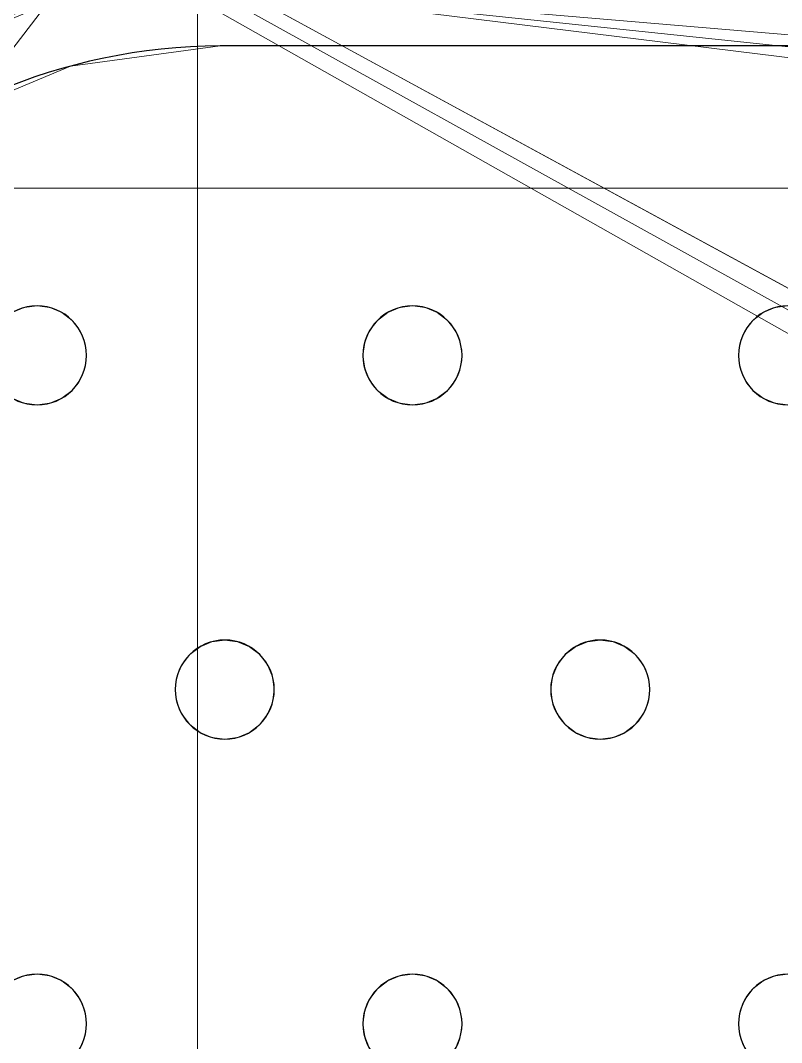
# Model space of a CAD drawing. Header units: millimetres. Extents: x -1 to 1201, y -701 to 1.
# Drawn here: x 108.2 to 169.7, y -153.5 to -70.9 of the extents above; entities that cross this region are included whole.
import ezdxf

# ---------------------------------------------------------------- set-up
doc = ezdxf.new("R2010")
doc.units = ezdxf.units.MM
doc.layers.add('IQ_200_3D', color=1, linetype='Continuous')
doc.layers.add('IQ_204_2D', color=7, linetype='Continuous')

msp = doc.modelspace()

# ---------------------------------------------------------------- linework, layer by layer
at = {"layer": 'IQ_200_3D', "lineweight": 18}
for points in [[(1144.5, -64.5, 750), (55.5, -64.5, 750), (55.5, -84.5, 750), (1144.5, -84.5, 750)], [(1144.5, -84.5, 650), (55.5, -84.5, 650), (55.5, -64.5, 650), (1144.5, -64.5, 650)], [(554.549, -73, 890), (554.549, -73, 888), (124.349, -73, 888), (124.349, -73, 890)], [(1144.5, -84.5, 750), (55.5, -84.5, 750), (55.5, -84.5, 650), (1144.5, -84.5, 650)]]:
    msp.add_3dface(points, dxfattribs=at)
for points, invisible_edges in [([(112.256, -74.636, 890), (111.549, -94.536, 890), (112.378, -95.172, 890), (124.349, -73, 890)], 5), ([(124.349, -73, 888), (113.013, -96, 888), (112.378, -95.172, 888), (112.256, -74.636, 888)], 5), ([(124.349, -73, 888), (112.256, -74.636, 888), (112.256, -74.636, 890), (124.349, -73, 890)], 2), ([(124.349, -73, 890), (112.378, -95.172, 890), (113.013, -96, 890)], 13), ([(136.418, -96, 890), (137.054, -95.172, 890), (124.349, -73, 890), (113.013, -96, 890)], 14), ([(124.349, -73, 888), (137.054, -95.172, 888), (136.418, -96, 888), (113.013, -96, 888)], 13), ([(124.349, -73, 890), (138.847, -94.136, 890), (139.882, -94, 890)], 13), ([(138.847, -94.136, 890), (124.349, -73, 890), (137.882, -94.536, 890)], 3), ([(137.054, -95.172, 890), (137.882, -94.536, 890), (124.349, -73, 890)], 14), ([(139.882, -94, 890), (140.918, -94.136, 890), (124.349, -73, 890)], 14), ([(141.882, -94.536, 890), (168.216, -94.536, 890), (124.349, -73, 890), (140.918, -94.136, 890)], 7), ([(169.18, -94.136, 890), (124.349, -73, 890), (168.216, -94.536, 890)], 3), ([(199.514, -94.136, 890), (124.349, -73, 890), (171.251, -94.136, 890), (172.216, -94.536, 890)], 11), ([(169.18, -94.136, 890), (170.216, -94, 890), (124.349, -73, 890)], 14), ([(230.882, -94, 890), (124.349, -73, 890), (200.549, -94, 890), (201.584, -94.136, 890)], 11), ([(200.549, -94, 890), (124.349, -73, 890), (199.514, -94.136, 890)], 3), ([(171.251, -94.136, 890), (124.349, -73, 890), (170.216, -94, 890)], 3), ([(124.349, -73, 890), (230.882, -94, 890), (261.216, -94, 890), (291.549, -94, 890)], 15), ([(124.349, -73, 890), (291.549, -94, 890), (321.882, -94, 890), (352.216, -94, 890)], 15), ([(554.549, -73, 890), (124.349, -73, 890), (352.216, -94, 890), (382.549, -94, 890)], 14), ([(137.882, -94.536, 888), (137.054, -95.172, 888), (124.349, -73, 888)], 14), ([(138.847, -94.136, 888), (124.349, -73, 888), (139.882, -94, 888)], 3), ([(124.349, -73, 888), (138.847, -94.136, 888), (137.882, -94.536, 888)], 13), ([(140.918, -94.136, 888), (139.882, -94, 888), (124.349, -73, 888)], 14), ([(141.882, -94.536, 888), (140.918, -94.136, 888), (124.349, -73, 888), (168.216, -94.536, 888)], 14), ([(171.251, -94.136, 888), (170.216, -94, 888), (124.349, -73, 888), (199.514, -94.136, 888)], 14), ([(169.18, -94.136, 888), (124.349, -73, 888), (170.216, -94, 888)], 3), ([(124.349, -73, 888), (169.18, -94.136, 888), (168.216, -94.536, 888)], 13), ([(230.882, -94, 888), (201.584, -94.136, 888), (200.549, -94, 888), (124.349, -73, 888)], 13), ([(200.549, -94, 888), (199.514, -94.136, 888), (124.349, -73, 888)], 14), ([(261.216, -94, 888), (231.918, -94.136, 888), (230.882, -94, 888), (124.349, -73, 888)], 13), ([(352.216, -94, 888), (322.918, -94.136, 888), (321.882, -94, 888), (124.349, -73, 888)], 13), ([(124.349, -73, 888), (321.882, -94, 888), (291.549, -94, 888), (261.216, -94, 888)], 15), ([(124.349, -73, 888), (554.549, -73, 888), (352.216, -94, 888)], 14), ([(109.549, -94, 890), (110.584, -94.136, 890), (112.256, -74.636, 890), (100.991, -79.33, 890)], 10), ([(112.256, -74.636, 888), (110.584, -94.136, 888), (109.549, -94, 888), (100.991, -79.33, 888)], 5), ([(112.256, -74.636, 888), (100.991, -79.33, 888), (100.991, -79.33, 890), (112.256, -74.636, 890)], 10), ([(112.256, -74.636, 890), (110.584, -94.136, 890), (111.549, -94.536, 890)], 13), ([(111.549, -94.536, 888), (110.584, -94.136, 888), (112.256, -74.636, 888)], 14), ([(111.549, -94.536, 888), (112.256, -74.636, 888), (112.378, -95.172, 888)], 3), ([(100.991, -79.33, 890), (107.549, -94.536, 890), (108.514, -94.136, 890)], 13), ([(100.991, -79.33, 890), (108.514, -94.136, 890), (109.549, -94, 890)], 13), ([(108.514, -94.136, 888), (107.549, -94.536, 888), (100.991, -79.33, 888)], 14), ([(108.514, -94.136, 888), (100.991, -79.33, 888), (109.549, -94, 888)], 3), ([(108.514, -94.136, 890), (107.549, -94.536, 890), (107.549, -94.536, 888), (108.514, -94.136, 888)], 10), ([(108.514, -94.136, 888), (109.549, -94, 888), (109.549, -94, 890), (108.514, -94.136, 890)], 10), ([(109.549, -94, 888), (110.584, -94.136, 888), (110.584, -94.136, 890), (109.549, -94, 890)], 10), ([(111.549, -94.536, 890), (110.584, -94.136, 890), (110.584, -94.136, 888), (111.549, -94.536, 888)], 10), ([(138.847, -94.136, 890), (137.882, -94.536, 890), (137.882, -94.536, 888), (138.847, -94.136, 888)], 10), ([(138.847, -94.136, 888), (139.882, -94, 888), (139.882, -94, 890), (138.847, -94.136, 890)], 10), ([(139.882, -94, 888), (140.918, -94.136, 888), (140.918, -94.136, 890), (139.882, -94, 890)], 10), ([(141.882, -94.536, 890), (140.918, -94.136, 890), (140.918, -94.136, 888), (141.882, -94.536, 888)], 10), ([(169.18, -94.136, 890), (168.216, -94.536, 890), (168.216, -94.536, 888), (169.18, -94.136, 888)], 10), ([(169.18, -94.136, 888), (170.216, -94, 888), (170.216, -94, 890), (169.18, -94.136, 890)], 10), ([(112.378, -95.172, 890), (111.549, -94.536, 890), (111.549, -94.536, 888), (112.378, -95.172, 888)], 10), ([(137.882, -94.536, 890), (137.054, -95.172, 890), (137.054, -95.172, 888), (137.882, -94.536, 888)], 10), ([(168.216, -94.536, 890), (141.882, -94.536, 890), (142.711, -95.172, 890), (167.387, -95.172, 890)], 5), ([(168.216, -94.536, 888), (142.711, -95.172, 888), (141.882, -94.536, 888)], 13), ([(142.711, -95.172, 890), (141.882, -94.536, 890), (141.882, -94.536, 888), (142.711, -95.172, 888)], 10), ([(167.387, -95.172, 888), (143.347, -96, 888), (142.711, -95.172, 888), (168.216, -94.536, 888)], 5), ([(168.216, -94.536, 890), (167.387, -95.172, 890), (167.387, -95.172, 888), (168.216, -94.536, 888)], 10), ([(113.013, -96, 890), (112.378, -95.172, 890), (112.378, -95.172, 888), (113.013, -96, 888)], 10), ([(137.054, -95.172, 890), (136.418, -96, 890), (136.418, -96, 888), (137.054, -95.172, 888)], 10), ([(167.387, -95.172, 890), (142.711, -95.172, 890), (143.347, -96, 890), (166.752, -96, 890)], 5), ([(143.347, -96, 890), (142.711, -95.172, 890), (142.711, -95.172, 888), (143.347, -96, 888)], 10), ([(143.347, -96, 888), (167.387, -95.172, 888), (166.752, -96, 888)], 13), ([(167.387, -95.172, 890), (166.752, -96, 890), (166.752, -96, 888), (167.387, -95.172, 888)], 10), ([(136.418, -96, 890), (113.013, -96, 890), (113.413, -96.965, 890), (136.019, -96.965, 890)], 5), ([(136.418, -96, 888), (136.019, -96.965, 888), (113.413, -96.965, 888), (113.013, -96, 888)], 10), ([(113.413, -96.965, 890), (113.013, -96, 890), (113.013, -96, 888), (113.413, -96.965, 888)], 10), ([(136.418, -96, 890), (136.019, -96.965, 890), (136.019, -96.965, 888), (136.418, -96, 888)], 10), ([(166.752, -96, 890), (143.347, -96, 890), (143.746, -96.965, 890), (166.352, -96.965, 890)], 5), ([(143.746, -96.965, 888), (143.347, -96, 888), (166.752, -96, 888), (166.352, -96.965, 888)], 10), ([(143.746, -96.965, 890), (143.347, -96, 890), (143.347, -96, 888), (143.746, -96.965, 888)], 10), ([(166.752, -96, 890), (166.352, -96.965, 890), (166.352, -96.965, 888), (166.752, -96, 888)], 10), ([(113.413, -96.965, 890), (113.549, -98, 890), (136.019, -96.965, 890)], 14), ([(113.549, -98, 890), (113.413, -99.035, 890), (135.882, -98, 890), (136.019, -96.965, 890)], 10), ([(136.019, -96.965, 888), (135.882, -98, 888), (113.549, -98, 888), (113.413, -96.965, 888)], 10), ([(113.549, -98, 890), (113.413, -96.965, 890), (113.413, -96.965, 888), (113.549, -98, 888)], 2), ([(136.019, -96.965, 890), (135.882, -98, 890), (135.882, -98, 888), (136.019, -96.965, 888)], 8), ([(166.216, -98, 890), (166.352, -96.965, 890), (143.882, -98, 890), (143.746, -99.035, 890)], 10), ([(143.746, -96.965, 890), (143.882, -98, 890), (166.352, -96.965, 890)], 14), ([(166.352, -96.965, 888), (166.216, -98, 888), (143.882, -98, 888), (143.746, -96.965, 888)], 10), ([(143.882, -98, 890), (143.746, -96.965, 890), (143.746, -96.965, 888), (143.882, -98, 888)], 2), ([(166.352, -96.965, 890), (166.216, -98, 890), (166.216, -98, 888), (166.352, -96.965, 888)], 8), ([(113.413, -99.035, 890), (136.019, -99.035, 890), (135.882, -98, 890)], 13), ([(135.882, -98, 888), (136.019, -99.035, 888), (113.413, -99.035, 888), (113.549, -98, 888)], 10), ([(113.413, -99.035, 890), (113.549, -98, 890), (113.549, -98, 888), (113.413, -99.035, 888)], 8), ([(135.882, -98, 890), (136.019, -99.035, 890), (136.019, -99.035, 888), (135.882, -98, 888)], 2), ([(143.746, -99.035, 890), (143.347, -100, 890), (166.352, -99.035, 890), (166.216, -98, 890)], 10), ([(166.352, -99.035, 888), (143.347, -100, 888), (143.746, -99.035, 888), (166.216, -98, 888)], 5), ([(166.216, -98, 888), (143.746, -99.035, 888), (143.882, -98, 888)], 13), ([(143.746, -99.035, 890), (143.882, -98, 890), (143.882, -98, 888), (143.746, -99.035, 888)], 8), ([(166.216, -98, 890), (166.352, -99.035, 890), (166.352, -99.035, 888), (166.216, -98, 888)], 2), ([(136.019, -99.035, 890), (113.413, -99.035, 890), (113.013, -100, 890), (136.418, -100, 890)], 5), ([(113.013, -100, 888), (113.413, -99.035, 888), (136.019, -99.035, 888), (136.418, -100, 888)], 10), ([(113.013, -100, 890), (113.413, -99.035, 890), (113.413, -99.035, 888), (113.013, -100, 888)], 10), ([(136.019, -99.035, 890), (136.418, -100, 890), (136.418, -100, 888), (136.019, -99.035, 888)], 10), ([(166.752, -100, 890), (166.352, -99.035, 890), (143.347, -100, 890)], 14), ([(143.347, -100, 888), (166.352, -99.035, 888), (166.752, -100, 888), (155.049, -121, 888)], 13), ([(143.347, -100, 890), (143.746, -99.035, 890), (143.746, -99.035, 888), (143.347, -100, 888)], 10), ([(166.352, -99.035, 890), (166.752, -100, 890), (166.752, -100, 888), (166.352, -99.035, 888)], 10), ([(124.716, -121, 890), (113.013, -100, 890), (112.378, -100.828, 890), (123.68, -121.136, 890)], 5), ([(124.716, -121, 888), (112.378, -100.828, 888), (113.013, -100, 888), (136.418, -100, 888)], 13), ([(112.378, -100.828, 890), (113.013, -100, 890), (113.013, -100, 888), (112.378, -100.828, 888)], 10), ([(113.013, -100, 890), (124.716, -121, 890), (136.418, -100, 890)], 15), ([(137.054, -100.828, 890), (136.418, -100, 890), (124.716, -121, 890), (125.751, -121.136, 890)], 10), ([(137.054, -100.828, 888), (124.716, -121, 888), (136.418, -100, 888)], 3), ([(136.418, -100, 890), (137.054, -100.828, 890), (137.054, -100.828, 888), (136.418, -100, 888)], 10), ([(155.049, -121, 890), (143.347, -100, 890), (142.711, -100.828, 890)], 13), ([(142.711, -100.828, 888), (143.347, -100, 888), (155.049, -121, 888), (154.014, -121.136, 888)], 10), ([(142.711, -100.828, 890), (143.347, -100, 890), (143.347, -100, 888), (142.711, -100.828, 888)], 10), ([(155.049, -121, 890), (167.387, -100.828, 890), (166.752, -100, 890), (143.347, -100, 890)], 13), ([(167.387, -100.828, 888), (156.084, -121.136, 888), (155.049, -121, 888), (166.752, -100, 888)], 5), ([(166.752, -100, 890), (167.387, -100.828, 890), (167.387, -100.828, 888), (166.752, -100, 888)], 10), ([(120.852, -123.965, 890), (107.549, -101.464, 890), (77.549, -119.8, 890), (120.716, -125, 890)], 7), ([(107.549, -101.464, 888), (108.514, -101.864, 888), (120.852, -123.965, 888), (77.549, -119.8, 888)], 14), ([(120.852, -123.965, 890), (121.252, -123, 890), (108.514, -101.864, 890), (107.549, -101.464, 890)], 10), ([(107.549, -101.464, 890), (108.514, -101.864, 890), (108.514, -101.864, 888), (107.549, -101.464, 888)], 10), ([(122.716, -121.536, 890), (111.549, -101.464, 890), (110.584, -101.864, 890)], 13), ([(111.549, -101.464, 888), (123.68, -121.136, 888), (122.716, -121.536, 888), (110.584, -101.864, 888)], 5), ([(110.584, -101.864, 890), (111.549, -101.464, 890), (111.549, -101.464, 888), (110.584, -101.864, 888)], 10), ([(123.68, -121.136, 890), (112.378, -100.828, 890), (111.549, -101.464, 890), (122.716, -121.536, 890)], 5), ([(112.378, -100.828, 888), (124.716, -121, 888), (123.68, -121.136, 888), (111.549, -101.464, 888)], 5), ([(111.549, -101.464, 890), (112.378, -100.828, 890), (112.378, -100.828, 888), (111.549, -101.464, 888)], 10), ([(125.751, -121.136, 888), (124.716, -121, 888), (137.054, -100.828, 888), (137.882, -101.464, 888)], 10), ([(137.882, -101.464, 890), (137.054, -100.828, 890), (125.751, -121.136, 890), (126.716, -121.536, 890)], 10), ([(137.882, -101.464, 888), (126.716, -121.536, 888), (125.751, -121.136, 888)], 13), ([(126.716, -121.536, 890), (127.544, -122.172, 890), (138.847, -101.864, 890), (137.882, -101.464, 890)], 10), ([(138.847, -101.864, 888), (127.544, -122.172, 888), (126.716, -121.536, 888), (137.882, -101.464, 888)], 5), ([(137.054, -100.828, 890), (137.882, -101.464, 890), (137.882, -101.464, 888), (137.054, -100.828, 888)], 10), ([(137.882, -101.464, 890), (138.847, -101.864, 890), (138.847, -101.864, 888), (137.882, -101.464, 888)], 10), ([(141.882, -101.464, 890), (140.918, -101.864, 890), (153.049, -121.536, 890), (154.014, -121.136, 890)], 10), ([(140.918, -101.864, 888), (141.882, -101.464, 888), (153.049, -121.536, 888), (152.221, -122.172, 888)], 10), ([(140.918, -101.864, 890), (141.882, -101.464, 890), (141.882, -101.464, 888), (140.918, -101.864, 888)], 10), ([(142.711, -100.828, 890), (141.882, -101.464, 890), (154.014, -121.136, 890), (155.049, -121, 890)], 10), ([(141.882, -101.464, 888), (142.711, -100.828, 888), (154.014, -121.136, 888), (153.049, -121.536, 888)], 10), ([(141.882, -101.464, 890), (142.711, -100.828, 890), (142.711, -100.828, 888), (141.882, -101.464, 888)], 10), ([(156.084, -121.136, 890), (168.216, -101.464, 890), (167.387, -100.828, 890), (155.049, -121, 890)], 5), ([(168.216, -101.464, 888), (157.049, -121.536, 888), (156.084, -121.136, 888), (167.387, -100.828, 888)], 5), ([(168.216, -101.464, 890), (156.084, -121.136, 890), (157.049, -121.536, 890)], 13), ([(169.18, -101.864, 890), (168.216, -101.464, 890), (157.049, -121.536, 890), (157.878, -122.172, 890)], 10), ([(169.18, -101.864, 888), (157.049, -121.536, 888), (168.216, -101.464, 888)], 3), ([(167.387, -100.828, 890), (168.216, -101.464, 890), (168.216, -101.464, 888), (167.387, -100.828, 888)], 10), ([(168.216, -101.464, 890), (169.18, -101.864, 890), (169.18, -101.864, 888), (168.216, -101.464, 888)], 10), ([(109.549, -102, 890), (108.514, -101.864, 890), (121.252, -123, 890), (121.887, -122.172, 890)], 10), ([(121.252, -123, 888), (108.514, -101.864, 888), (109.549, -102, 888), (121.887, -122.172, 888)], 5), ([(108.514, -101.864, 888), (121.252, -123, 888), (120.852, -123.965, 888)], 13), ([(109.549, -102, 888), (108.514, -101.864, 888), (108.514, -101.864, 890), (109.549, -102, 890)], 10), ([(110.584, -101.864, 890), (109.549, -102, 890), (121.887, -122.172, 890), (122.716, -121.536, 890)], 10), ([(110.584, -101.864, 888), (122.716, -121.536, 888), (121.887, -122.172, 888), (109.549, -102, 888)], 5), ([(110.584, -101.864, 888), (109.549, -102, 888), (109.549, -102, 890), (110.584, -101.864, 890)], 10), ([(139.882, -102, 890), (138.847, -101.864, 890), (127.544, -122.172, 890), (128.18, -123, 890)], 10), ([(139.882, -102, 888), (128.18, -123, 888), (127.544, -122.172, 888), (138.847, -101.864, 888)], 5), ([(151.585, -123, 890), (139.882, -102, 890), (128.18, -123, 890), (128.579, -123.965, 890)], 11), ([(139.882, -102, 888), (151.585, -123, 888), (128.18, -123, 888)], 15), ([(139.882, -102, 888), (138.847, -101.864, 888), (138.847, -101.864, 890), (139.882, -102, 890)], 10), ([(152.221, -122.172, 890), (140.918, -101.864, 890), (139.882, -102, 890), (151.585, -123, 890)], 5), ([(152.221, -122.172, 888), (151.585, -123, 888), (139.882, -102, 888), (140.918, -101.864, 888)], 10), ([(140.918, -101.864, 888), (139.882, -102, 888), (139.882, -102, 890), (140.918, -101.864, 890)], 10), ([(140.918, -101.864, 890), (152.221, -122.172, 890), (153.049, -121.536, 890)], 13), ([(157.878, -122.172, 888), (157.049, -121.536, 888), (169.18, -101.864, 888), (170.216, -102, 888)], 10), ([(170.216, -102, 890), (169.18, -101.864, 890), (157.878, -122.172, 890), (158.513, -123, 890)], 10), ([(170.216, -102, 888), (181.918, -123, 888), (158.513, -123, 888), (157.878, -122.172, 888)], 11), ([(158.513, -123, 890), (181.918, -123, 890), (170.216, -102, 890)], 15), ([(170.216, -102, 888), (169.18, -101.864, 888), (169.18, -101.864, 890), (170.216, -102, 890)], 10), ([(107.549, -148.536, 890), (120.716, -125, 890), (77.549, -119.8, 890), (106.721, -149.172, 890)], 7), ([(107.549, -148.536, 888), (106.721, -149.172, 888), (77.549, -119.8, 888), (120.716, -125, 888)], 14), ([(120.716, -125, 888), (77.549, -119.8, 888), (120.852, -123.965, 888)], 3), ([(123.68, -121.136, 890), (122.716, -121.536, 890), (122.716, -121.536, 888), (123.68, -121.136, 888)], 10), ([(123.68, -121.136, 888), (124.716, -121, 888), (124.716, -121, 890), (123.68, -121.136, 890)], 10), ([(124.716, -121, 888), (125.751, -121.136, 888), (125.751, -121.136, 890), (124.716, -121, 890)], 10), ([(126.716, -121.536, 890), (125.751, -121.136, 890), (125.751, -121.136, 888), (126.716, -121.536, 888)], 10), ([(154.014, -121.136, 890), (153.049, -121.536, 890), (153.049, -121.536, 888), (154.014, -121.136, 888)], 10), ([(154.014, -121.136, 888), (155.049, -121, 888), (155.049, -121, 890), (154.014, -121.136, 890)], 10), ([(155.049, -121, 888), (156.084, -121.136, 888), (156.084, -121.136, 890), (155.049, -121, 890)], 10), ([(157.049, -121.536, 890), (156.084, -121.136, 890), (156.084, -121.136, 888), (157.049, -121.536, 888)], 10), ([(121.887, -122.172, 890), (121.252, -123, 890), (121.252, -123, 888), (121.887, -122.172, 888)], 10), ([(122.716, -121.536, 890), (121.887, -122.172, 890), (121.887, -122.172, 888), (122.716, -121.536, 888)], 10), ([(127.544, -122.172, 890), (126.716, -121.536, 890), (126.716, -121.536, 888), (127.544, -122.172, 888)], 10), ([(128.18, -123, 890), (127.544, -122.172, 890), (127.544, -122.172, 888), (128.18, -123, 888)], 10), ([(152.221, -122.172, 890), (151.585, -123, 890), (151.585, -123, 888), (152.221, -122.172, 888)], 10), ([(153.049, -121.536, 890), (152.221, -122.172, 890), (152.221, -122.172, 888), (153.049, -121.536, 888)], 10), ([(157.878, -122.172, 890), (157.049, -121.536, 890), (157.049, -121.536, 888), (157.878, -122.172, 888)], 10), ([(158.513, -123, 890), (157.878, -122.172, 890), (157.878, -122.172, 888), (158.513, -123, 888)], 10), ([(121.252, -123, 890), (120.852, -123.965, 890), (120.852, -123.965, 888), (121.252, -123, 888)], 10), ([(151.585, -123, 888), (151.185, -123.965, 888), (128.579, -123.965, 888), (128.18, -123, 888)], 10), ([(128.579, -123.965, 890), (128.18, -123, 890), (128.18, -123, 888), (128.579, -123.965, 888)], 10), ([(151.185, -123.965, 890), (151.585, -123, 890), (128.579, -123.965, 890)], 14), ([(151.585, -123, 890), (151.185, -123.965, 890), (151.185, -123.965, 888), (151.585, -123, 888)], 10), ([(181.918, -123, 890), (158.513, -123, 890), (158.913, -123.965, 890), (181.519, -123.965, 890)], 5), ([(158.913, -123.965, 888), (158.513, -123, 888), (181.918, -123, 888), (181.519, -123.965, 888)], 10), ([(158.913, -123.965, 890), (158.513, -123, 890), (158.513, -123, 888), (158.913, -123.965, 888)], 10), ([(120.852, -123.965, 890), (120.716, -125, 890), (120.716, -125, 888), (120.852, -123.965, 888)], 8), ([(151.185, -123.965, 890), (128.579, -123.965, 890), (128.716, -125, 890), (151.049, -125, 890)], 5), ([(151.185, -123.965, 888), (151.049, -125, 888), (128.716, -125, 888), (128.579, -123.965, 888)], 10), ([(128.716, -125, 890), (128.579, -123.965, 890), (128.579, -123.965, 888), (128.716, -125, 888)], 2), ([(151.185, -123.965, 890), (151.049, -125, 890), (151.049, -125, 888), (151.185, -123.965, 888)], 8), ([(181.382, -125, 890), (181.519, -123.965, 890), (159.049, -125, 890), (158.913, -126.035, 890)], 10), ([(158.913, -123.965, 890), (159.049, -125, 890), (181.519, -123.965, 890)], 14), ([(159.049, -125, 888), (158.913, -123.965, 888), (181.519, -123.965, 888), (181.382, -125, 888)], 10), ([(159.049, -125, 890), (158.913, -123.965, 890), (158.913, -123.965, 888), (159.049, -125, 888)], 2), ([(120.852, -126.035, 890), (120.716, -125, 890), (107.549, -148.536, 890), (108.514, -148.136, 890)], 10), ([(120.852, -126.035, 888), (107.549, -148.536, 888), (120.716, -125, 888)], 3), ([(120.716, -125, 890), (120.852, -126.035, 890), (120.852, -126.035, 888), (120.716, -125, 888)], 2), ([(128.579, -126.035, 890), (151.185, -126.035, 890), (151.049, -125, 890), (128.716, -125, 890)], 5), ([(151.049, -125, 888), (151.185, -126.035, 888), (128.579, -126.035, 888), (128.716, -125, 888)], 10), ([(128.579, -126.035, 890), (128.716, -125, 890), (128.716, -125, 888), (128.579, -126.035, 888)], 8), ([(151.049, -125, 890), (151.185, -126.035, 890), (151.185, -126.035, 888), (151.049, -125, 888)], 2), ([(181.519, -126.035, 890), (181.382, -125, 890), (158.913, -126.035, 890), (158.513, -127, 890)], 10), ([(158.913, -126.035, 888), (159.049, -125, 888), (181.382, -125, 888), (181.519, -126.035, 888)], 10), ([(158.913, -126.035, 890), (159.049, -125, 890), (159.049, -125, 888), (158.913, -126.035, 888)], 8), ([(108.514, -148.136, 888), (107.549, -148.536, 888), (120.852, -126.035, 888), (121.252, -127, 888)], 10), ([(121.252, -127, 890), (120.852, -126.035, 890), (108.514, -148.136, 890), (109.549, -148, 890)], 10), ([(120.852, -126.035, 890), (121.252, -127, 890), (121.252, -127, 888), (120.852, -126.035, 888)], 10), ([(151.185, -126.035, 890), (128.579, -126.035, 890), (128.18, -127, 890), (151.585, -127, 890)], 5), ([(128.18, -127, 888), (151.185, -126.035, 888), (151.585, -127, 888), (139.882, -148, 888)], 13), ([(151.185, -126.035, 888), (128.18, -127, 888), (128.579, -126.035, 888)], 13), ([(128.18, -127, 890), (128.579, -126.035, 890), (128.579, -126.035, 888), (128.18, -127, 888)], 10), ([(151.185, -126.035, 890), (151.585, -127, 890), (151.585, -127, 888), (151.185, -126.035, 888)], 10), ([(181.918, -127, 890), (181.519, -126.035, 890), (158.513, -127, 890), (170.216, -148, 890)], 14), ([(181.918, -127, 888), (170.216, -148, 888), (158.513, -127, 888), (181.519, -126.035, 888)], 7), ([(158.913, -126.035, 888), (181.519, -126.035, 888), (158.513, -127, 888)], 3), ([(158.513, -127, 890), (158.913, -126.035, 890), (158.913, -126.035, 888), (158.513, -127, 888)], 10), ([(109.549, -148, 888), (108.514, -148.136, 888), (121.252, -127, 888), (121.887, -127.828, 888)], 10), ([(121.887, -127.828, 890), (121.252, -127, 890), (109.549, -148, 890), (110.584, -148.136, 890)], 10), ([(121.252, -127, 890), (121.887, -127.828, 890), (121.887, -127.828, 888), (121.252, -127, 888)], 10), ([(128.18, -127, 890), (127.544, -127.828, 890), (139.882, -148, 890), (151.585, -127, 890)], 14), ([(127.544, -127.828, 888), (128.18, -127, 888), (139.882, -148, 888)], 14), ([(127.544, -127.828, 890), (128.18, -127, 890), (128.18, -127, 888), (127.544, -127.828, 888)], 10), ([(139.882, -148, 890), (140.918, -148.136, 890), (152.221, -127.828, 890), (151.585, -127, 890)], 10), ([(152.221, -127.828, 888), (140.918, -148.136, 888), (139.882, -148, 888), (151.585, -127, 888)], 5), ([(151.585, -127, 890), (152.221, -127.828, 890), (152.221, -127.828, 888), (151.585, -127, 888)], 10), ([(170.216, -148, 890), (158.513, -127, 890), (157.878, -127.828, 890), (169.18, -148.136, 890)], 5), ([(157.878, -127.828, 888), (158.513, -127, 888), (170.216, -148, 888), (169.18, -148.136, 888)], 10), ([(157.878, -127.828, 890), (158.513, -127, 890), (158.513, -127, 888), (157.878, -127.828, 888)], 10), ([(110.584, -148.136, 888), (109.549, -148, 888), (121.887, -127.828, 888), (122.716, -128.464, 888)], 10), ([(122.716, -128.464, 890), (121.887, -127.828, 890), (110.584, -148.136, 890), (111.549, -148.536, 890)], 10), ([(121.887, -127.828, 890), (122.716, -128.464, 890), (122.716, -128.464, 888), (121.887, -127.828, 888)], 10), ([(127.544, -127.828, 890), (126.716, -128.464, 890), (138.847, -148.136, 890), (139.882, -148, 890)], 10), ([(138.847, -148.136, 888), (126.716, -128.464, 888), (127.544, -127.828, 888), (139.882, -148, 888)], 5), ([(126.716, -128.464, 890), (127.544, -127.828, 890), (127.544, -127.828, 888), (126.716, -128.464, 888)], 10), ([(153.049, -128.464, 890), (152.221, -127.828, 890), (140.918, -148.136, 890), (141.882, -148.536, 890)], 10), ([(140.918, -148.136, 888), (152.221, -127.828, 888), (153.049, -128.464, 888), (141.882, -148.536, 888)], 5), ([(152.221, -127.828, 890), (153.049, -128.464, 890), (153.049, -128.464, 888), (152.221, -127.828, 888)], 10), ([(169.18, -148.136, 890), (157.878, -127.828, 890), (157.049, -128.464, 890), (168.216, -148.536, 890)], 5), ([(169.18, -148.136, 888), (168.216, -148.536, 888), (157.049, -128.464, 888), (157.878, -127.828, 888)], 10), ([(157.049, -128.464, 890), (157.878, -127.828, 890), (157.878, -127.828, 888), (157.049, -128.464, 888)], 10), ([(111.549, -148.536, 888), (110.584, -148.136, 888), (122.716, -128.464, 888), (123.68, -128.864, 888)], 10), ([(123.68, -128.864, 890), (122.716, -128.464, 890), (111.549, -148.536, 890), (112.378, -149.172, 890)], 10), ([(122.716, -128.464, 890), (123.68, -128.864, 890), (123.68, -128.864, 888), (122.716, -128.464, 888)], 10), ([(126.716, -128.464, 890), (125.751, -128.864, 890), (137.882, -148.536, 890), (138.847, -148.136, 890)], 10), ([(137.882, -148.536, 888), (125.751, -128.864, 888), (126.716, -128.464, 888), (138.847, -148.136, 888)], 5), ([(125.751, -128.864, 890), (126.716, -128.464, 890), (126.716, -128.464, 888), (125.751, -128.864, 888)], 10), ([(154.014, -128.864, 890), (153.049, -128.464, 890), (141.882, -148.536, 890), (142.711, -149.172, 890)], 10), ([(154.014, -128.864, 888), (142.711, -149.172, 888), (141.882, -148.536, 888), (153.049, -128.464, 888)], 5), ([(153.049, -128.464, 890), (154.014, -128.864, 890), (154.014, -128.864, 888), (153.049, -128.464, 888)], 10), ([(168.216, -148.536, 890), (157.049, -128.464, 890), (156.084, -128.864, 890), (167.387, -149.172, 890)], 5), ([(168.216, -148.536, 888), (167.387, -149.172, 888), (156.084, -128.864, 888), (157.049, -128.464, 888)], 10), ([(156.084, -128.864, 890), (157.049, -128.464, 890), (157.049, -128.464, 888), (156.084, -128.864, 888)], 10), ([(112.378, -149.172, 888), (111.549, -148.536, 888), (123.68, -128.864, 888), (124.716, -129, 888)], 10), ([(124.716, -129, 890), (123.68, -128.864, 890), (112.378, -149.172, 890), (113.013, -150, 890)], 10), ([(113.013, -150, 888), (112.378, -149.172, 888), (124.716, -129, 888), (136.418, -150, 888)], 14), ([(113.013, -150, 890), (113.413, -150.965, 890), (136.418, -150, 890), (124.716, -129, 890)], 14), ([(124.716, -129, 888), (123.68, -128.864, 888), (123.68, -128.864, 890), (124.716, -129, 890)], 10), ([(125.751, -128.864, 890), (124.716, -129, 890), (137.054, -149.172, 890), (137.882, -148.536, 890)], 10), ([(125.751, -128.864, 888), (137.882, -148.536, 888), (137.054, -149.172, 888), (124.716, -129, 888)], 5), ([(125.751, -128.864, 888), (124.716, -129, 888), (124.716, -129, 890), (125.751, -128.864, 890)], 10), ([(124.716, -129, 890), (136.418, -150, 890), (137.054, -149.172, 890)], 13), ([(137.054, -149.172, 888), (136.418, -150, 888), (124.716, -129, 888)], 14), ([(155.049, -129, 890), (154.014, -128.864, 890), (142.711, -149.172, 890), (143.347, -150, 890)], 10), ([(142.711, -149.172, 888), (154.014, -128.864, 888), (155.049, -129, 888)], 13), ([(143.347, -150, 888), (142.711, -149.172, 888), (155.049, -129, 888), (166.752, -150, 888)], 14), ([(166.752, -150, 890), (155.049, -129, 890), (143.347, -150, 890), (143.746, -150.965, 890)], 11), ([(155.049, -129, 888), (154.014, -128.864, 888), (154.014, -128.864, 890), (155.049, -129, 890)], 10), ([(167.387, -149.172, 890), (156.084, -128.864, 890), (155.049, -129, 890), (166.752, -150, 890)], 5), ([(155.049, -129, 888), (156.084, -128.864, 888), (167.387, -149.172, 888), (166.752, -150, 888)], 10), ([(156.084, -128.864, 888), (155.049, -129, 888), (155.049, -129, 890), (156.084, -128.864, 890)], 10), ([(108.514, -148.136, 890), (107.549, -148.536, 890), (107.549, -148.536, 888), (108.514, -148.136, 888)], 10), ([(108.514, -148.136, 888), (109.549, -148, 888), (109.549, -148, 890), (108.514, -148.136, 890)], 10), ([(109.549, -148, 888), (110.584, -148.136, 888), (110.584, -148.136, 890), (109.549, -148, 890)], 10), ([(111.549, -148.536, 890), (110.584, -148.136, 890), (110.584, -148.136, 888), (111.549, -148.536, 888)], 10), ([(112.378, -149.172, 890), (111.549, -148.536, 890), (111.549, -148.536, 888), (112.378, -149.172, 888)], 10), ([(137.882, -148.536, 890), (137.054, -149.172, 890), (137.054, -149.172, 888), (137.882, -148.536, 888)], 10), ([(138.847, -148.136, 890), (137.882, -148.536, 890), (137.882, -148.536, 888), (138.847, -148.136, 888)], 10), ([(138.847, -148.136, 888), (139.882, -148, 888), (139.882, -148, 890), (138.847, -148.136, 890)], 10), ([(139.882, -148, 888), (140.918, -148.136, 888), (140.918, -148.136, 890), (139.882, -148, 890)], 10), ([(141.882, -148.536, 890), (140.918, -148.136, 890), (140.918, -148.136, 888), (141.882, -148.536, 888)], 10), ([(142.711, -149.172, 890), (141.882, -148.536, 890), (141.882, -148.536, 888), (142.711, -149.172, 888)], 10), ([(168.216, -148.536, 890), (167.387, -149.172, 890), (167.387, -149.172, 888), (168.216, -148.536, 888)], 10), ([(169.18, -148.136, 890), (168.216, -148.536, 890), (168.216, -148.536, 888), (169.18, -148.136, 888)], 10), ([(169.18, -148.136, 888), (170.216, -148, 888), (170.216, -148, 890), (169.18, -148.136, 890)], 10), ([(113.013, -150, 890), (112.378, -149.172, 890), (112.378, -149.172, 888), (113.013, -150, 888)], 10), ([(137.054, -149.172, 890), (136.418, -150, 890), (136.418, -150, 888), (137.054, -149.172, 888)], 10), ([(143.347, -150, 890), (142.711, -149.172, 890), (142.711, -149.172, 888), (143.347, -150, 888)], 10), ([(167.387, -149.172, 890), (166.752, -150, 890), (166.752, -150, 888), (167.387, -149.172, 888)], 10), ([(113.413, -150.965, 888), (113.013, -150, 888), (136.418, -150, 888), (136.019, -150.965, 888)], 10), ([(113.413, -150.965, 890), (113.013, -150, 890), (113.013, -150, 888), (113.413, -150.965, 888)], 10), ([(113.413, -150.965, 890), (113.549, -152, 890), (136.019, -150.965, 890), (136.418, -150, 890)], 10), ([(136.418, -150, 890), (136.019, -150.965, 890), (136.019, -150.965, 888), (136.418, -150, 888)], 10), ([(143.746, -150.965, 888), (143.347, -150, 888), (166.752, -150, 888), (166.352, -150.965, 888)], 10), ([(143.746, -150.965, 890), (143.347, -150, 890), (143.347, -150, 888), (143.746, -150.965, 888)], 10), ([(143.746, -150.965, 890), (166.352, -150.965, 890), (166.752, -150, 890)], 13), ([(166.752, -150, 890), (166.352, -150.965, 890), (166.352, -150.965, 888), (166.752, -150, 888)], 10), ([(113.549, -152, 890), (113.413, -153.035, 890), (135.882, -152, 890), (136.019, -150.965, 890)], 10), ([(113.549, -152, 888), (113.413, -150.965, 888), (136.019, -150.965, 888), (135.882, -152, 888)], 10), ([(113.549, -152, 890), (113.413, -150.965, 890), (113.413, -150.965, 888), (113.549, -152, 888)], 2), ([(136.019, -150.965, 890), (135.882, -152, 890), (135.882, -152, 888), (136.019, -150.965, 888)], 8), ([(166.352, -150.965, 890), (143.746, -150.965, 890), (143.882, -152, 890), (166.216, -152, 890)], 5), ([(166.216, -152, 888), (143.746, -153.035, 888), (143.882, -152, 888), (166.352, -150.965, 888)], 5), ([(166.352, -150.965, 888), (143.882, -152, 888), (143.746, -150.965, 888)], 13), ([(143.882, -152, 890), (143.746, -150.965, 890), (143.746, -150.965, 888), (143.882, -152, 888)], 2), ([(166.352, -150.965, 890), (166.216, -152, 890), (166.216, -152, 888), (166.352, -150.965, 888)], 8), ([(113.413, -153.035, 890), (113.013, -154, 890), (136.019, -153.035, 890), (135.882, -152, 890)], 10), ([(113.413, -153.035, 888), (113.549, -152, 888), (135.882, -152, 888), (136.019, -153.035, 888)], 10), ([(113.413, -153.035, 890), (113.549, -152, 890), (113.549, -152, 888), (113.413, -153.035, 888)], 8), ([(135.882, -152, 890), (136.019, -153.035, 890), (136.019, -153.035, 888), (135.882, -152, 888)], 2), ([(166.216, -152, 890), (143.882, -152, 890), (143.746, -153.035, 890), (166.352, -153.035, 890)], 5), ([(143.746, -153.035, 888), (166.216, -152, 888), (166.352, -153.035, 888)], 13), ([(143.746, -153.035, 890), (143.882, -152, 890), (143.882, -152, 888), (143.746, -153.035, 888)], 8), ([(166.216, -152, 890), (166.352, -153.035, 890), (166.352, -153.035, 888), (166.216, -152, 888)], 2), ([(136.019, -153.035, 890), (113.013, -154, 890), (136.418, -154, 890)], 3), ([(113.013, -154, 888), (113.413, -153.035, 888), (136.019, -153.035, 888), (136.418, -154, 888)], 10), ([(113.013, -154, 890), (113.413, -153.035, 890), (113.413, -153.035, 888), (113.013, -154, 888)], 10), ([(136.019, -153.035, 890), (136.418, -154, 890), (136.418, -154, 888), (136.019, -153.035, 888)], 10), ([(166.352, -153.035, 890), (143.746, -153.035, 890), (143.347, -154, 890), (166.752, -154, 890)], 5), ([(143.347, -154, 888), (143.746, -153.035, 888), (166.352, -153.035, 888), (166.752, -154, 888)], 10), ([(143.347, -154, 890), (143.746, -153.035, 890), (143.746, -153.035, 888), (143.347, -154, 888)], 10), ([(166.352, -153.035, 890), (166.752, -154, 890), (166.752, -154, 888), (166.352, -153.035, 888)], 10)]:
    msp.add_3dface(points, dxfattribs=dict(at, invisible_edges=invisible_edges))
at = {"layer": 'IQ_204_2D'}
msp.add_line((554.549, -73), (124.349, -73), dxfattribs=at)
for centre, radius, start, end in [((122.5, -115), 46.966, 90, 180), ((124.549, -120), 47, 90.24381, 179.75619), ((109.549, -98), 4, 0, 180), ((139.882, -98), 4, 0, 180), ((170.216, -98), 4, 0, 180), ((109.549, -98), 4, 180, 0), ((139.882, -98), 4, 180, 360), ((170.216, -98), 4, 180, 0), ((124.716, -125), 4, 0, 180), ((155.049, -125), 4, 0, 180), ((124.716, -125), 4, 180, 0), ((155.049, -125), 4, 180, 360), ((109.549, -152), 4, 0, 180), ((139.882, -152), 4, 360, 180), ((170.216, -152), 4, 0, 180), ((109.549, -152), 4, 180, 0), ((139.882, -152), 4, 180, 360), ((170.216, -152), 4, 180, 0)]:
    msp.add_arc(centre, radius, start, end, dxfattribs=at)

# ---------------------------------------------------------------- meshes
at = {"layer": 'IQ_200_3D', "lineweight": 18}
mesh = msp.add_polyface(dxfattribs=at)
corners = [(1200, 0, 850), (1200, -700, 850), (0, -700, 850), (0, 0, 850), (810.5, -594, 850), (811.556, -602.023, 850), (814.653, -609.5, 850), (819.58, -615.92, 850), (826, -620.847, 850), (833.477, -623.944, 850), (841.5, -625, 850), (1059.5, -625, 850), (1067.523, -623.944, 850), (1075, -620.847, 850), (1081.42, -615.92, 850), (1086.347, -609.5, 850), (1089.444, -602.023, 850), (1090.5, -594, 850), (1090.5, -476, 850), (1089.444, -467.977, 850), (1086.347, -460.5, 850), (1081.42, -454.08, 850), (1075, -449.153, 850), (1067.523, -446.056, 850), (1059.5, -445, 850), (841.5, -445, 850), (833.477, -446.056, 850), (826, -449.153, 850), (819.58, -454.08, 850), (814.653, -460.5, 850), (811.556, -467.977, 850), (810.5, -476, 850)]
mesh.append_faces([[corners[k] for k in face] for face in [(29, 3, 28), (6, 2, 5), (4, 2, 31), (23, 0, 22), (13, 1, 12), (15, 1, 14), (11, 1, 10)]], dxfattribs={"vtx0": -1, "vtx1": -1})
mesh.append_faces([[corners[k] for k in face] for face in [(3, 29, 30, 2), (2, 30, 31), (0, 25, 26), (2, 6, 7), (2, 9, 10, 1), (0, 20, 21), (1, 18, 19), (1, 15, 16)]], dxfattribs={"vtx0": -1, "vtx2": -1})
mesh.append_faces([[corners[k] for k in face] for face in [(27, 28, 3), (4, 5, 2), (7, 8, 2), (8, 9, 2), (23, 24, 0), (21, 22, 0), (24, 25, 0), (13, 14, 1), (11, 12, 1), (16, 17, 1), (17, 18, 1)]], dxfattribs={"vtx1": -1, "vtx2": -1})
mesh.append_faces([[corners[k] for k in face] for face in [(26, 27, 3, 0), (19, 20, 0, 1)]], dxfattribs={"vtx1": -1, "vtx3": -1})
mesh = msp.add_polyface(dxfattribs=at)
corners = [(1200, -700, 900), (1200, -23, 900), (0, -23, 900), (0, -700, 900), (90, -35.113, 900), (1110, -35.113, 900), (1129.382, -37.665, 900), (1147.443, -45.146, 900), (1162.953, -57.047, 900), (1174.854, -72.557, 900), (1182.335, -90.618, 900), (1184.887, -110, 900), (1184.887, -610, 900), (1182.335, -629.382, 900), (1174.854, -647.443, 900), (1162.953, -662.953, 900), (1147.443, -674.854, 900), (1129.382, -682.335, 900), (1110, -684.887, 900), (90, -684.887, 900), (70.618, -682.335, 900), (52.557, -674.854, 900), (37.047, -662.953, 900), (25.146, -647.443, 900), (17.665, -629.382, 900), (15.113, -610, 900), (15.113, -110, 900), (17.665, -90.618, 900), (25.146, -72.557, 900), (37.047, -57.047, 900), (52.557, -45.146, 900), (70.618, -37.665, 900)]
mesh.append_faces([[corners[k] for k in face] for face in [(9, 1, 8), (14, 0, 13), (31, 2, 30), (28, 2, 27), (21, 3, 20), (23, 3, 22)]], dxfattribs={"vtx0": -1, "vtx1": -1})
mesh.append_faces([[corners[k] for k in face] for face in [(1, 9, 10), (1, 11, 12, 0), (0, 14, 15), (0, 18, 19, 3), (2, 28, 29), (3, 23, 24)]], dxfattribs={"vtx0": -1, "vtx2": -1})
mesh.append_faces([[corners[k] for k in face] for face in [(10, 11, 1), (5, 6, 1), (7, 8, 1), (6, 7, 1), (12, 13, 0), (15, 16, 0), (17, 18, 0), (16, 17, 0), (31, 4, 2), (29, 30, 2), (26, 27, 2), (21, 22, 3), (19, 20, 3), (24, 25, 3)]], dxfattribs={"vtx1": -1, "vtx2": -1})
mesh.append_faces([[corners[k] for k in face] for face in [(4, 5, 1, 2), (25, 26, 2, 3)]], dxfattribs={"vtx1": -1, "vtx3": -1})
mesh = msp.add_polyface(dxfattribs=at)
corners = [(1110, -48.392, 890), (90, -48.392, 890), (66.424, -53.082, 890), (46.437, -66.437, 890), (33.082, -86.424, 890), (28.392, -110, 890), (28.392, -610, 890), (33.082, -633.576, 890), (46.437, -653.563, 890), (66.424, -666.918, 890), (90, -671.608, 890), (1110, -671.608, 890), (1133.576, -666.918, 890), (1153.563, -653.563, 890), (1166.918, -633.576, 890), (1171.608, -610, 890), (1171.608, -110, 890), (1166.918, -86.424, 890), (1153.563, -66.437, 890), (1133.576, -53.082, 890), (122.5, -418.034, 890), (1077.5, -418.034, 890), (1089.656, -419.634, 890), (1100.983, -424.326, 890), (1110.71, -431.79, 890), (1118.174, -441.517, 890), (1122.866, -452.844, 890), (1124.466, -465, 890), (1124.466, -605, 890), (1122.866, -617.156, 890), (1118.174, -628.483, 890), (1110.71, -638.21, 890), (1100.983, -645.674, 890), (1089.656, -650.366, 890), (1077.5, -651.966, 890), (122.5, -651.966, 890), (110.344, -650.366, 890), (99.017, -645.674, 890), (89.29, -638.21, 890), (81.826, -628.483, 890), (77.134, -617.156, 890), (75.534, -605, 890), (75.534, -465, 890), (77.134, -452.844, 890), (81.826, -441.517, 890), (89.29, -431.79, 890), (99.017, -424.326, 890), (110.344, -419.634, 890), (122.5, -68.034, 890), (1077.5, -68.034, 890), (1089.656, -69.634, 890), (1100.983, -74.326, 890), (1110.71, -81.79, 890), (1118.174, -91.517, 890), (1122.866, -102.844, 890), (1124.466, -115, 890), (1124.466, -351, 890), (1122.866, -363.156, 890), (1118.174, -374.483, 890), (1110.71, -384.21, 890), (1100.983, -391.674, 890), (1089.656, -396.366, 890), (1077.5, -397.966, 890), (122.5, -397.966, 890), (110.344, -396.366, 890), (99.017, -391.674, 890), (89.29, -384.21, 890), (81.826, -374.483, 890), (77.134, -363.156, 890), (75.534, -351, 890), (75.534, -115, 890), (77.134, -102.844, 890), (81.826, -91.517, 890), (89.29, -81.79, 890), (99.017, -74.326, 890), (110.344, -69.634, 890)]
mesh.append_faces([[corners[k] for k in face] for face in [(65, 47, 64), (75, 1, 74), (71, 5, 70), (73, 2, 72)]], dxfattribs={"vtx0": -1, "vtx1": -1})
mesh.append_faces([[corners[k] for k in face] for face in [(15, 28, 29, 14), (11, 32, 33), (16, 55, 56, 15), (54, 17, 18, 53), (53, 18, 19, 52), (52, 19, 0, 51), (0, 50, 51), (10, 37, 38, 9), (64, 47, 20, 63), (8, 39, 40, 7), (39, 8, 9, 38), (69, 42, 43), (3, 71, 72, 2)]], dxfattribs={"vtx0": -1, "vtx2": -1})
mesh.append_faces([[corners[k] for k in face] for face in [(6, 41, 42, 69)]], dxfattribs={"vtx0": -1, "vtx2": -1, "vtx3": -1})
mesh.append_faces([[corners[k] for k in face] for face in [(11, 33, 34, 35), (1, 75, 48, 49), (71, 3, 4, 5)]], dxfattribs={"vtx0": -1, "vtx3": -1})
mesh.append_faces([[corners[k] for k in face] for face in [(36, 37, 10)]], dxfattribs={"vtx1": -1, "vtx2": -1})
mesh.append_faces([[corners[k] for k in face] for face in [(27, 28, 15, 56)]], dxfattribs={"vtx1": -1, "vtx2": -1, "vtx3": -1})
mesh.append_faces([[corners[k] for k in face] for face in [(13, 14, 29, 30), (12, 13, 30, 31), (26, 27, 56, 57), (31, 32, 11, 12), (24, 25, 58, 59), (21, 22, 61, 62), (22, 23, 60, 61), (23, 24, 59, 60), (25, 26, 57, 58), (54, 55, 16, 17), (49, 50, 0, 1), (20, 21, 62, 63), (35, 36, 10, 11), (45, 46, 66, 67), (46, 47, 65, 66), (6, 7, 40, 41), (43, 44, 68, 69), (44, 45, 67, 68), (73, 74, 1, 2), (69, 70, 5, 6)]], dxfattribs={"vtx1": -1, "vtx3": -1})
mesh = msp.add_polyface(dxfattribs=at)
corners = [(122.5, -68.034, 890), (110.344, -69.634, 890), (99.017, -74.326, 890), (89.29, -81.79, 890), (81.826, -91.517, 890), (77.134, -102.844, 890), (75.534, -115, 890), (75.534, -115, 860), (77.134, -102.844, 860), (81.826, -91.517, 860), (89.29, -81.79, 860), (99.017, -74.326, 860), (110.344, -69.634, 860), (122.5, -68.034, 860)]
mesh.append_faces([[corners[k] for k in face] for face in [(7, 8, 5, 6)]], dxfattribs={"vtx1": -1})
mesh.append_faces([[corners[k] for k in face] for face in [(11, 12, 1, 2), (2, 3, 10, 11), (8, 9, 4, 5), (3, 4, 9, 10)]], dxfattribs={"vtx1": -1, "vtx3": -1})
mesh.append_faces([[corners[k] for k in face] for face in [(12, 13, 0, 1)]], dxfattribs={"vtx3": -1})
mesh = msp.add_polyface(dxfattribs=at)
corners = [(122.5, -68.034, 860), (110.344, -69.634, 860), (99.017, -74.326, 860), (89.29, -81.79, 860), (81.826, -91.517, 860), (77.134, -102.844, 860), (75.534, -115, 860), (75.534, -351, 860), (77.134, -363.156, 860), (81.826, -374.483, 860), (89.29, -384.21, 860), (99.017, -391.674, 860), (110.344, -396.366, 860), (122.5, -397.966, 860), (1077.5, -397.966, 860), (1089.656, -396.366, 860), (1100.983, -391.674, 860), (1110.71, -384.21, 860), (1118.174, -374.483, 860), (1122.866, -363.156, 860), (1124.466, -351, 860), (1124.466, -115, 860), (1122.866, -102.844, 860), (1118.174, -91.517, 860), (1110.71, -81.79, 860), (1100.983, -74.326, 860), (1089.656, -69.634, 860), (1077.5, -68.034, 860), (640.451, -68.034, 860), (640.451, -105, 860), (639.258, -114.059, 860), (635.762, -122.5, 860), (630.2, -129.749, 860), (622.951, -135.311, 860), (614.51, -138.807, 860), (605.451, -140, 860), (594.549, -140, 860), (585.49, -138.807, 860), (577.049, -135.311, 860), (569.8, -129.749, 860), (564.238, -122.5, 860), (560.742, -114.059, 860), (559.549, -105, 860), (559.549, -68.034, 860), (600, -115, 860), (603.882, -114.489, 860), (607.5, -112.99, 860), (610.607, -110.607, 860), (612.99, -107.5, 860), (614.489, -103.882, 860), (615, -100, 860), (614.489, -96.118, 860), (612.99, -92.5, 860), (610.607, -89.393, 860), (607.5, -87.01, 860), (603.882, -85.511, 860), (600, -85, 860), (596.118, -85.511, 860), (592.5, -87.01, 860), (589.393, -89.393, 860), (587.01, -92.5, 860), (585.511, -96.118, 860), (585, -100, 860), (585.511, -103.882, 860), (587.01, -107.5, 860), (589.393, -110.607, 860), (592.5, -112.99, 860), (596.118, -114.489, 860)]
mesh.append_faces([[corners[k] for k in face] for face in [(0, 42, 43), (29, 27, 28), (65, 62, 63, 64), (48, 46, 47), (50, 48, 49)]], dxfattribs={"vtx0": -1})
mesh.append_faces([[corners[k] for k in face] for face in [(35, 14, 34)]], dxfattribs={"vtx0": -1, "vtx1": -1})
mesh.append_faces([[corners[k] for k in face] for face in [(62, 65, 45, 52)]], dxfattribs={"vtx0": -1, "vtx1": -1, "vtx2": -1, "vtx3": -1})
mesh.append_faces([[corners[k] for k in face] for face in [(13, 6, 7, 12), (14, 35, 36), (27, 29, 30), (65, 44, 45)]], dxfattribs={"vtx0": -1, "vtx2": -1})
mesh.append_faces([[corners[k] for k in face] for face in [(13, 39, 40, 0), (21, 26, 27, 14), (50, 45, 46, 48)]], dxfattribs={"vtx0": -1, "vtx2": -1, "vtx3": -1})
mesh.append_faces([[corners[k] for k in face] for face in [(7, 10, 11, 12), (20, 15, 16, 17)]], dxfattribs={"vtx0": -1, "vtx3": -1})
mesh.append_faces([[corners[k] for k in face] for face in [(38, 39, 13), (37, 38, 13), (2, 3, 6, 1), (41, 42, 0), (40, 41, 0), (33, 34, 14), (32, 33, 14), (30, 31, 27), (25, 26, 21, 24), (55, 56, 52)]], dxfattribs={"vtx1": -1, "vtx2": -1})
mesh.append_faces([[corners[k] for k in face] for face in [(0, 1, 6, 13), (31, 32, 14, 27), (61, 62, 52, 56)]], dxfattribs={"vtx1": -1, "vtx2": -1, "vtx3": -1})
mesh.append_faces([[corners[k] for k in face] for face in [(13, 14, 36, 37), (14, 15, 20, 21)]], dxfattribs={"vtx1": -1, "vtx3": -1})
mesh.append_faces([[corners[k] for k in face] for face in [(4, 5, 6, 3), (18, 19, 20, 17), (57, 58, 59, 56)]], dxfattribs={"vtx2": -1})
mesh.append_faces([[corners[k] for k in face] for face in [(59, 60, 61, 56), (50, 51, 52, 45)]], dxfattribs={"vtx2": -1, "vtx3": -1})
mesh.append_faces([[corners[k] for k in face] for face in [(7, 8, 9, 10), (21, 22, 23, 24), (65, 66, 67, 44), (52, 53, 54, 55)]], dxfattribs={"vtx3": -1})

doc.saveas('drawing.dxf')
